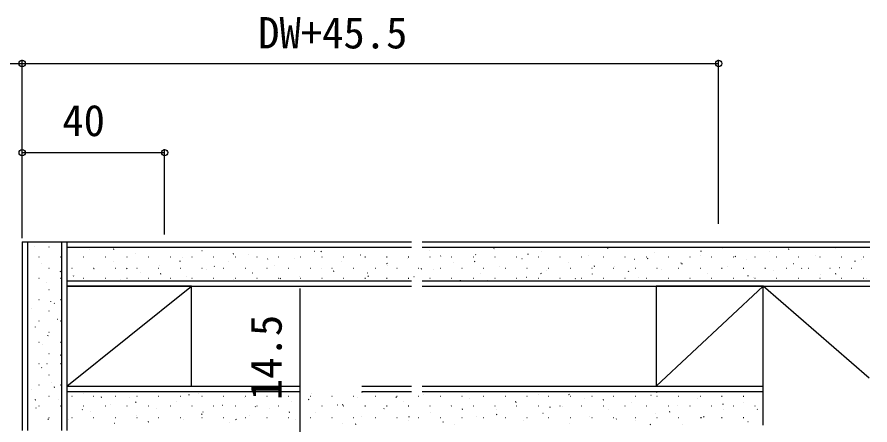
# Model space of a CAD drawing. Units: millimetres, scale not verified. Extents: x -700 to 700, y -1070 to 1067.
# Drawn here: x -202.5 to 36.9, y 192.3 to 306.7 of the extents above; entities that cross this region are included whole.
import ezdxf
from ezdxf.enums import TextEntityAlignment as Align

# ---------------------------------------------------------------- set-up
doc = ezdxf.new("R2010")
doc.units = ezdxf.units.MM
doc.header["$LTSCALE"] = 6
doc.layers.add('0-6_YKK_D', color=6, linetype='Continuous')
doc.layers.add('0-8_YSS_K', color=3, linetype='Continuous')
doc.styles.add('ＭＳ ゴシック', font='')
doc.styles.get('ＭＳ ゴシック').set_extended_font_data('MS Gothic')

msp = doc.modelspace()

# ---------------------------------------------------------------- linework, layer by layer
at = {"layer": '0-6_YKK_D'}
for p, q in [((-201.072, 244.7), (-201.072, 294.7)), ((-5.572, 248.7), (-5.572, 294.7)), ((-451.572, 293.7), (-201.072, 293.7)), ((-201.072, 293.7), (-5.572, 293.7)), ((-201.072, 245.7), (-201.072, 269.7)), ((-201.072, 268.7), (-161.072, 268.7)), ((-161.072, 245.7), (-161.072, 269.7))]:
    msp.add_line(p, q, dxfattribs=at)
msp.add_lwpolyline([(-123.072, 176.2), (-123.072, 190.7), (-123.072, 230.6)], dxfattribs=at)
for centre in [(-201.072, 293.7), (-201.072, 293.7), (-5.572, 293.7), (-201.072, 268.7), (-161.072, 268.7)]:
    msp.add_circle(centre, 0.875, dxfattribs=at)
at = {"layer": '0-8_YSS_K'}
for p, q in [((-201.072, 243.7), (-201.072, 190.7)), ((-201.072, 243.7), (-188.572, 243.7)), ((-199.572, 243.7), (-199.572, 190.7)), ((-199.572, 242.229), (-199.559, 242.229)), ((-197.504, 242.451), (-197.485, 242.458)), ((-193.579, 242.229), (-193.479, 242.229)), ((-190.072, 243.7), (-190.072, 190.7)), ((-188.572, 243.7), (-91.764, 243.7)), ((-188.572, 243.7), (-188.572, 190.7)), ((-188.572, 242.2), (-91.764, 242.2)), ((-132.086, 242.149), (-132.067, 242.156)), ((-88.764, 243.7), (36.928, 243.7)), ((-88.764, 242.2), (36.928, 242.2)), ((-68.191, 242.048), (-68.172, 242.054)), ((-36.668, 241.847), (-36.649, 241.854)), ((-4.391, 241.913), (-4.372, 241.92)), ((-196.429, 239.479), (-196.329, 239.479)), ((-190.349, 239.479), (-190.249, 239.479)), ((-183.869, 239.479), (-183.769, 239.479)), ((-182.208, 241.446), (-182.189, 241.452)), ((-177.789, 239.479), (-177.689, 239.479)), ((-175.417, 241.594), (-175.251, 241.705)), ((-171.709, 239.479), (-171.609, 239.479)), ((-169.189, 240.374), (-169.171, 240.38)), ((-165.629, 239.479), (-165.529, 239.479)), ((-159.549, 239.479), (-159.449, 239.479)), ((-153.469, 239.479), (-153.369, 239.479)), ((-150.59, 241.278), (-150.572, 241.285)), ((-147.389, 239.479), (-147.289, 239.479)), ((-141.84, 240.312), (-141.673, 240.423)), ((-141.309, 239.479), (-141.209, 239.479)), ((-137.572, 240.206), (-137.553, 240.213)), ((-135.229, 239.479), (-135.129, 239.479)), ((-129.149, 239.479), (-129.049, 239.479)), ((-123.069, 239.479), (-122.969, 239.479)), ((-119.067, 241.077), (-119.048, 241.084)), ((-117.251, 240.916), (-117.084, 241.027)), ((-116.989, 239.479), (-116.889, 239.479)), ((-110.909, 239.479), (-110.809, 239.479)), ((-106.049, 240.005), (-106.03, 240.012)), ((-104.829, 239.479), (-104.729, 239.479)), ((-98.749, 239.479), (-98.649, 239.479)), ((-92.669, 239.479), (-92.569, 239.479)), ((-86.79, 241.143), (-86.771, 241.15)), ((-86.589, 239.479), (-86.489, 239.479)), ((-83.673, 239.634), (-83.506, 239.744)), ((-80.509, 239.479), (-80.409, 239.479)), ((-74.429, 239.479), (-74.329, 239.479)), ((-73.771, 240.072), (-73.753, 240.078)), ((-68.689, 241.716), (-68.522, 241.826)), ((-68.349, 239.479), (-68.249, 239.479)), ((-62.269, 239.479), (-62.169, 239.479)), ((-59.084, 240.238), (-58.917, 240.348)), ((-56.189, 239.479), (-56.089, 239.479)), ((-55.173, 240.976), (-55.154, 240.983)), ((-50.109, 239.479), (-50.009, 239.479)), ((-44.029, 239.479), (-43.929, 239.479)), ((-42.154, 239.904), (-42.135, 239.911)), ((-37.949, 239.479), (-37.849, 239.479)), ((-31.869, 239.479), (-31.769, 239.479)), ((-25.789, 239.479), (-25.689, 239.479)), ((-23.649, 240.775), (-23.631, 240.782)), ((-19.709, 239.479), (-19.609, 239.479)), ((-13.629, 239.479), (-13.529, 239.479)), ((-10.631, 239.703), (-10.612, 239.71)), ((-10.523, 241.038), (-10.356, 241.148)), ((-7.549, 239.479), (-7.449, 239.479)), ((-1.469, 239.479), (-1.369, 239.479)), ((-0.917, 239.56), (-0.75, 239.67)), ((4.611, 239.479), (4.711, 239.479)), ((8.628, 240.841), (8.647, 240.848)), ((10.691, 239.479), (10.791, 239.479)), ((14.067, 241.642), (14.233, 241.752)), ((16.771, 239.479), (16.871, 239.479)), ((21.646, 239.769), (21.665, 239.776)), ((22.851, 239.479), (22.951, 239.479)), ((27.227, 241.746), (27.246, 241.752)), ((28.931, 239.479), (29.031, 239.479)), ((35.011, 239.479), (35.111, 239.479)), ((-195.552, 237.46), (-195.533, 237.467)), ((-188.448, 239.236), (-188.429, 239.242)), ((-175.43, 238.164), (-175.411, 238.171)), ((-162.411, 237.092), (-162.392, 237.099)), ((-156.824, 238.23), (-156.657, 238.341)), ((-156.171, 239.302), (-156.152, 239.309)), ((-143.152, 238.23), (-143.134, 238.237)), ((-132.234, 238.834), (-132.068, 238.945)), ((-130.134, 237.158), (-130.115, 237.165)), ((-124.553, 239.134), (-124.535, 239.141)), ((-111.535, 238.063), (-111.516, 238.069)), ((-98.657, 237.552), (-98.49, 237.662)), ((-93.03, 238.934), (-93.011, 238.94)), ((-80.012, 237.862), (-79.993, 237.868)), ((-74.068, 238.156), (-73.901, 238.266)), ((-60.753, 239), (-60.734, 239.006)), ((-47.734, 237.928), (-47.716, 237.935)), ((-29.136, 238.832), (-29.117, 238.839)), ((-25.506, 238.955), (-25.34, 239.066)), ((-16.117, 237.76), (-16.098, 237.767)), ((-15.901, 237.478), (-15.734, 237.588)), ((2.388, 238.631), (2.406, 238.638)), ((15.406, 237.56), (15.425, 237.566)), ((32.66, 238.277), (32.827, 238.388)), ((34.665, 238.698), (34.684, 238.704)), ((-199.572, 236.249), (-199.559, 236.249)), ((-193.579, 236.249), (-193.479, 236.249)), ((-190.369, 235.348), (-190.202, 235.459)), ((-187.099, 236.249), (-186.999, 236.249)), ((-181.019, 236.249), (-180.919, 236.249)), ((-180.916, 236.221), (-180.897, 236.228)), ((-174.939, 236.249), (-174.839, 236.249)), ((-171.808, 236.148), (-171.641, 236.258)), ((-168.859, 236.249), (-168.759, 236.249)), ((-167.897, 235.149), (-167.879, 235.156)), ((-162.779, 236.249), (-162.679, 236.249)), ((-162.202, 234.67), (-162.035, 234.781)), ((-156.699, 236.249), (-156.599, 236.249)), ((-150.619, 236.249), (-150.519, 236.249)), ((-149.393, 236.02), (-149.374, 236.027)), ((-147.218, 236.752), (-147.052, 236.863)), ((-144.539, 236.249), (-144.439, 236.249)), ((-138.459, 236.249), (-138.359, 236.249)), ((-136.374, 234.949), (-136.355, 234.955)), ((-132.379, 236.249), (-132.279, 236.249)), ((-126.299, 236.249), (-126.199, 236.249)), ((-120.219, 236.249), (-120.119, 236.249)), ((-117.115, 236.086), (-117.097, 236.093)), ((-114.139, 236.249), (-114.039, 236.249)), ((-113.641, 235.47), (-113.474, 235.58)), ((-108.059, 236.249), (-107.959, 236.249)), ((-104.097, 235.015), (-104.078, 235.021)), ((-101.979, 236.249), (-101.879, 236.249)), ((-98.516, 236.991), (-98.498, 236.997)), ((-95.899, 236.249), (-95.799, 236.249)), ((-89.819, 236.249), (-89.719, 236.249)), ((-89.052, 236.074), (-88.885, 236.184)), ((-85.498, 235.919), (-85.479, 235.926)), ((-83.739, 236.249), (-83.639, 236.249)), ((-77.659, 236.249), (-77.559, 236.249)), ((-72.479, 234.847), (-72.461, 234.854)), ((-71.579, 236.249), (-71.479, 236.249)), ((-66.993, 236.79), (-66.974, 236.797)), ((-65.499, 236.249), (-65.399, 236.249)), ((-59.419, 236.249), (-59.319, 236.249)), ((-55.474, 234.791), (-55.307, 234.902)), ((-53.975, 235.718), (-53.956, 235.725)), ((-53.339, 236.249), (-53.239, 236.249)), ((-47.259, 236.249), (-47.159, 236.249)), ((-41.179, 236.249), (-41.079, 236.249)), ((-40.956, 234.646), (-40.937, 234.653)), ((-40.49, 236.873), (-40.324, 236.984)), ((-35.099, 236.249), (-34.999, 236.249)), ((-34.716, 236.856), (-34.697, 236.863)), ((-30.885, 235.395), (-30.718, 235.506)), ((-29.019, 236.249), (-28.919, 236.249)), ((-22.939, 236.249), (-22.839, 236.249)), ((-21.697, 235.784), (-21.679, 235.791)), ((-16.859, 236.249), (-16.759, 236.249)), ((-10.779, 236.249), (-10.679, 236.249)), ((-8.679, 234.712), (-8.66, 234.719)), ((-4.699, 236.249), (-4.599, 236.249)), ((-3.099, 236.689), (-3.08, 236.695)), ((1.381, 236.249), (1.481, 236.249)), ((7.461, 236.249), (7.561, 236.249)), ((9.92, 235.617), (9.939, 235.623)), ((13.541, 236.249), (13.641, 236.249)), ((17.676, 236.195), (17.843, 236.306)), ((19.621, 236.249), (19.721, 236.249)), ((25.701, 236.249), (25.801, 236.249)), ((27.282, 234.717), (27.449, 234.828)), ((28.425, 236.488), (28.443, 236.494)), ((31.781, 236.249), (31.881, 236.249)), ((-196.429, 233.499), (-196.329, 233.499)), ((-190.349, 233.499), (-190.249, 233.499)), ((-188.572, 232.7), (-91.764, 232.7)), ((-186.791, 234.066), (-186.625, 234.176)), ((-186.496, 234.245), (-186.477, 234.252)), ((-183.869, 233.499), (-183.769, 233.499)), ((-177.789, 233.499), (-177.689, 233.499)), ((-173.478, 233.173), (-173.459, 233.18)), ((-171.709, 233.499), (-171.609, 233.499)), ((-165.629, 233.499), (-165.529, 233.499)), ((-159.549, 233.499), (-159.449, 233.499)), ((-154.879, 234.078), (-154.86, 234.084)), ((-153.469, 233.499), (-153.369, 233.499)), ((-147.389, 233.499), (-147.289, 233.499)), ((-141.86, 233.006), (-141.842, 233.012)), ((-141.309, 233.499), (-141.209, 233.499)), ((-135.229, 233.499), (-135.129, 233.499)), ((-129.149, 233.499), (-129.049, 233.499)), ((-128.625, 233.388), (-128.458, 233.498)), ((-123.356, 233.877), (-123.337, 233.883)), ((-123.069, 233.499), (-122.969, 233.499)), ((-116.989, 233.499), (-116.889, 233.499)), ((-110.909, 233.499), (-110.809, 233.499)), ((-110.337, 232.805), (-110.318, 232.812)), ((-104.829, 233.499), (-104.729, 233.499)), ((-104.036, 233.992), (-103.869, 234.102)), ((-98.749, 233.499), (-98.649, 233.499)), ((-92.669, 233.499), (-92.569, 233.499)), ((-91.078, 233.943), (-91.06, 233.95)), ((-88.764, 232.7), (36.928, 232.7)), ((-86.589, 233.499), (-86.489, 233.499)), ((-80.509, 233.499), (-80.409, 233.499)), ((-78.06, 232.871), (-78.041, 232.878)), ((-74.429, 233.499), (-74.329, 233.499)), ((-70.458, 232.709), (-70.291, 232.82)), ((-68.349, 233.499), (-68.249, 233.499)), ((-62.269, 233.499), (-62.169, 233.499)), ((-59.461, 233.775), (-59.442, 233.782)), ((-56.189, 233.499), (-56.089, 233.499)), ((-50.109, 233.499), (-50.009, 233.499)), ((-46.442, 232.704), (-46.424, 232.71)), ((-45.869, 233.313), (-45.702, 233.424)), ((-44.029, 233.499), (-43.929, 233.499)), ((-37.949, 233.499), (-37.849, 233.499)), ((-31.869, 233.499), (-31.769, 233.499)), ((-27.938, 233.575), (-27.919, 233.581)), ((-25.789, 233.499), (-25.689, 233.499)), ((-19.709, 233.499), (-19.609, 233.499)), ((-13.629, 233.499), (-13.529, 233.499)), ((-7.549, 233.499), (-7.449, 233.499)), ((-1.469, 233.499), (-1.369, 233.499)), ((2.693, 234.113), (2.859, 234.224)), ((4.34, 233.641), (4.358, 233.647)), ((4.611, 233.499), (4.711, 233.499)), ((10.691, 233.499), (10.791, 233.499)), ((12.396, 232.7), (12.465, 232.746)), ((16.771, 233.499), (16.871, 233.499)), ((22.851, 233.499), (22.951, 233.499)), ((22.938, 234.545), (22.957, 234.552)), ((28.931, 233.499), (29.031, 233.499)), ((35.011, 233.499), (35.111, 233.499)), ((35.957, 233.473), (35.976, 233.48)), ((-199.572, 230.269), (-199.559, 230.269)), ((-194.26, 232.236), (-194.241, 232.243)), ((-193.579, 230.269), (-193.479, 230.269)), ((-188.572, 231.2), (-91.764, 231.2)), ((-188.572, 203.2), (-153.572, 231.2)), ((-188.572, 231.2), (-188.572, 203.2)), ((-88.764, 231.2), (36.928, 231.2)), ((-23.072, 203.2), (6.928, 231.2)), ((6.928, 231.2), (36.707, 231.2)), ((36.707, 205.381), (6.928, 231.2)), ((6.928, 203.2), (6.928, 231.2)), ((-196.429, 227.519), (-196.329, 227.519)), ((-190.349, 227.519), (-190.249, 227.519)), ((-193.062, 226.978), (-193.043, 226.985)), ((-192.138, 226.342), (-191.971, 226.452)), ((-199.572, 224.289), (-199.559, 224.289)), ((-198.548, 225.036), (-198.529, 225.042)), ((-193.579, 224.289), (-193.479, 224.289)), ((-196.429, 221.539), (-196.329, 221.539)), ((-191.11, 221.988), (-191.091, 221.994)), ((-190.349, 221.539), (-190.249, 221.539)), ((-199.572, 218.309), (-199.559, 218.309)), ((-197.35, 219.778), (-197.332, 219.785)), ((-193.579, 218.309), (-193.479, 218.309)), ((-196.429, 215.559), (-196.329, 215.559)), ((-193.907, 217.336), (-193.74, 217.446)), ((-190.349, 215.559), (-190.249, 215.559)), ((-195.398, 214.787), (-195.38, 214.794)), ((-199.572, 212.329), (-199.559, 212.329)), ((-193.579, 212.329), (-193.479, 212.329)), ((-190.297, 211.889), (-190.13, 212)), ((-196.429, 209.579), (-196.329, 209.579)), ((-195.676, 208.329), (-195.509, 208.44)), ((-194.106, 209.563), (-194.088, 209.569)), ((-190.349, 209.579), (-190.249, 209.579)), ((-199.572, 206.349), (-199.559, 206.349)), ((-193.579, 206.349), (-193.479, 206.349)), ((-196.429, 203.599), (-196.329, 203.599)), ((-192.909, 204.305), (-192.89, 204.312)), ((-190.349, 203.599), (-190.249, 203.599)), ((-198.395, 202.362), (-198.376, 202.369)), ((-192.066, 202.883), (-191.899, 202.993)), ((-188.572, 203.2), (-123.072, 203.2)), ((-188.572, 203.2), (-153.572, 203.2)), ((-188.572, 203.2), (-188.572, 190.7)), ((-188.572, 201.7), (-123.072, 201.7)), ((-151.576, 201.156), (-151.557, 201.162)), ((-105.732, 201.526), (-105.566, 201.637)), ((-105.7, 203.2), (-91.764, 203.2)), ((-105.7, 201.7), (-91.764, 201.7)), ((-88.764, 203.2), (6.928, 203.2)), ((-88.764, 201.7), (6.928, 201.7)), ((-22.977, 201.452), (-22.81, 201.562)), ((-6.036, 201.557), (-6.017, 201.564)), ((6.928, 192.2), (6.928, 203.2)), ((-199.572, 200.369), (-199.559, 200.369)), ((-197.444, 199.323), (-197.278, 199.433)), ((-193.579, 200.369), (-193.479, 200.369)), ((-190.957, 199.314), (-190.938, 199.321)), ((-187.099, 200.369), (-186.999, 200.369)), ((-183.853, 201.09), (-183.834, 201.096)), ((-181.019, 200.369), (-180.919, 200.369)), ((-178.883, 200.123), (-178.716, 200.233)), ((-174.939, 200.369), (-174.839, 200.369)), ((-170.835, 200.018), (-170.816, 200.024)), ((-169.278, 198.645), (-169.111, 198.755)), ((-168.859, 200.369), (-168.759, 200.369)), ((-162.779, 200.369), (-162.679, 200.369)), ((-157.816, 198.946), (-157.797, 198.953)), ((-156.699, 200.369), (-156.599, 200.369)), ((-154.294, 200.727), (-154.127, 200.837)), ((-150.619, 200.369), (-150.519, 200.369)), ((-144.539, 200.369), (-144.439, 200.369)), ((-138.557, 200.084), (-138.539, 200.091)), ((-138.459, 200.369), (-138.359, 200.369)), ((-132.379, 200.369), (-132.279, 200.369)), ((-126.299, 200.369), (-126.199, 200.369)), ((-125.539, 199.012), (-125.52, 199.019)), ((-120.716, 199.444), (-120.55, 199.555)), ((-120.219, 200.369), (-120.119, 200.369)), ((-119.958, 200.988), (-119.94, 200.995)), ((-114.139, 200.369), (-114.039, 200.369)), ((-108.059, 200.369), (-107.959, 200.369)), ((-106.94, 199.916), (-106.921, 199.923)), ((-101.979, 200.369), (-101.879, 200.369)), ((-96.127, 200.048), (-95.96, 200.159)), ((-95.899, 200.369), (-95.799, 200.369)), ((-93.921, 198.845), (-93.903, 198.851)), ((-89.819, 200.369), (-89.719, 200.369)), ((-88.435, 200.787), (-88.416, 200.794)), ((-83.739, 200.369), (-83.639, 200.369)), ((-77.659, 200.369), (-77.559, 200.369)), ((-75.417, 199.716), (-75.398, 199.722)), ((-71.579, 200.369), (-71.479, 200.369)), ((-65.499, 200.369), (-65.399, 200.369)), ((-62.55, 198.766), (-62.383, 198.876)), ((-59.419, 200.369), (-59.319, 200.369)), ((-56.158, 200.854), (-56.139, 200.86)), ((-53.339, 200.369), (-53.239, 200.369)), ((-47.566, 200.848), (-47.399, 200.958)), ((-47.259, 200.369), (-47.159, 200.369)), ((-43.139, 199.782), (-43.121, 199.788)), ((-41.179, 200.369), (-41.079, 200.369)), ((-37.96, 199.37), (-37.794, 199.48)), ((-35.099, 200.369), (-34.999, 200.369)), ((-29.019, 200.369), (-28.919, 200.369)), ((-24.541, 200.686), (-24.522, 200.693)), ((-22.939, 200.369), (-22.839, 200.369)), ((-16.859, 200.369), (-16.759, 200.369)), ((-11.522, 199.614), (-11.503, 199.621)), ((-10.779, 200.369), (-10.679, 200.369)), ((-4.699, 200.369), (-4.599, 200.369)), ((1.381, 200.369), (1.481, 200.369)), ((-197.197, 197.105), (-197.178, 197.111)), ((-196.429, 197.619), (-196.329, 197.619)), ((-190.349, 197.619), (-190.249, 197.619)), ((-184.262, 196.563), (-184.095, 196.673)), ((-183.869, 197.619), (-183.769, 197.619)), ((-177.789, 197.619), (-177.689, 197.619)), ((-176.321, 198.075), (-176.302, 198.082)), ((-171.709, 197.619), (-171.609, 197.619)), ((-165.629, 197.619), (-165.529, 197.619)), ((-163.302, 197.003), (-163.283, 197.01)), ((-159.549, 197.619), (-159.449, 197.619)), ((-153.469, 197.619), (-153.369, 197.619)), ((-147.389, 197.619), (-147.289, 197.619)), ((-144.798, 197.874), (-144.779, 197.881)), ((-141.309, 197.619), (-141.209, 197.619)), ((-135.7, 197.362), (-135.534, 197.473)), ((-135.229, 197.619), (-135.129, 197.619)), ((-131.779, 196.802), (-131.76, 196.809)), ((-129.149, 197.619), (-129.049, 197.619)), ((-123.069, 197.619), (-122.969, 197.619)), ((-116.989, 197.619), (-116.889, 197.619)), ((-112.52, 197.94), (-112.502, 197.947)), ((-111.111, 197.966), (-110.944, 198.077)), ((-110.909, 197.619), (-110.809, 197.619)), ((-104.829, 197.619), (-104.729, 197.619)), ((-99.502, 196.869), (-99.483, 196.875)), ((-98.749, 197.619), (-98.649, 197.619)), ((-92.669, 197.619), (-92.569, 197.619)), ((-86.589, 197.619), (-86.489, 197.619)), ((-80.903, 197.773), (-80.884, 197.78)), ((-80.509, 197.619), (-80.409, 197.619)), ((-77.534, 196.684), (-77.367, 196.794)), ((-74.429, 197.619), (-74.329, 197.619)), ((-68.349, 197.619), (-68.249, 197.619)), ((-67.884, 196.701), (-67.866, 196.708)), ((-62.398, 198.644), (-62.379, 198.65)), ((-62.269, 197.619), (-62.169, 197.619)), ((-56.189, 197.619), (-56.089, 197.619)), ((-52.944, 197.288), (-52.778, 197.398)), ((-50.109, 197.619), (-50.009, 197.619)), ((-49.38, 197.572), (-49.361, 197.579)), ((-44.029, 197.619), (-43.929, 197.619)), ((-37.949, 197.619), (-37.849, 197.619)), ((-36.361, 196.5), (-36.342, 196.507)), ((-31.869, 197.619), (-31.769, 197.619)), ((-30.121, 198.71), (-30.102, 198.717)), ((-25.789, 197.619), (-25.689, 197.619)), ((-19.709, 197.619), (-19.609, 197.619)), ((-17.102, 197.638), (-17.084, 197.645)), ((-13.629, 197.619), (-13.529, 197.619)), ((-7.549, 197.619), (-7.449, 197.619)), ((-4.383, 198.088), (-4.216, 198.198)), ((-4.084, 196.566), (-4.065, 196.573)), ((-1.469, 197.619), (-1.369, 197.619)), ((1.496, 198.542), (1.515, 198.549)), ((4.611, 197.619), (4.711, 197.619)), ((5.222, 196.61), (5.389, 196.72)), ((-199.572, 194.389), (-199.559, 194.389)), ((-193.835, 193.876), (-193.668, 193.987)), ((-193.579, 194.389), (-193.479, 194.389)), ((-187.099, 194.389), (-186.999, 194.389)), ((-181.901, 196.099), (-181.882, 196.106)), ((-181.019, 194.389), (-180.919, 194.389)), ((-174.939, 194.389), (-174.839, 194.389)), ((-168.883, 195.027), (-168.864, 195.034)), ((-168.859, 194.389), (-168.759, 194.389)), ((-162.779, 194.389), (-162.679, 194.389)), ((-156.699, 194.389), (-156.599, 194.389)), ((-155.864, 193.955), (-155.845, 193.962)), ((-150.684, 195.28), (-150.517, 195.391)), ((-150.619, 194.389), (-150.519, 194.389)), ((-150.284, 195.931), (-150.265, 195.938)), ((-144.539, 194.389), (-144.439, 194.389)), ((-138.459, 194.389), (-138.359, 194.389)), ((-137.265, 194.86), (-137.246, 194.866)), ((-132.379, 194.389), (-132.279, 194.389)), ((-126.299, 194.389), (-126.199, 194.389)), ((-126.095, 195.884), (-125.928, 195.995)), ((-120.219, 194.389), (-120.119, 194.389)), ((-118.761, 195.731), (-118.742, 195.737)), ((-114.139, 194.389), (-114.039, 194.389)), ((-108.059, 194.389), (-107.959, 194.389)), ((-105.742, 194.659), (-105.723, 194.665)), ((-101.979, 194.389), (-101.879, 194.389)), ((-95.899, 194.389), (-95.799, 194.389)), ((-92.517, 194.602), (-92.351, 194.712)), ((-89.819, 194.389), (-89.719, 194.389)), ((-86.483, 195.797), (-86.465, 195.803)), ((-83.739, 194.389), (-83.639, 194.389)), ((-77.659, 194.389), (-77.559, 194.389)), ((-73.465, 194.725), (-73.446, 194.732)), ((-71.579, 194.389), (-71.479, 194.389)), ((-67.928, 195.206), (-67.761, 195.316)), ((-65.499, 194.389), (-65.399, 194.389)), ((-59.419, 194.389), (-59.319, 194.389)), ((-54.866, 195.629), (-54.847, 195.636)), ((-53.339, 194.389), (-53.239, 194.389)), ((-47.259, 194.389), (-47.159, 194.389)), ((-41.847, 194.557), (-41.829, 194.564)), ((-41.179, 194.389), (-41.079, 194.389)), ((-35.099, 194.389), (-34.999, 194.389)), ((-34.351, 193.924), (-34.184, 194.034)), ((-29.019, 194.389), (-28.919, 194.389)), ((-23.343, 195.428), (-23.324, 195.435)), ((-22.939, 194.389), (-22.839, 194.389)), ((-19.367, 196.006), (-19.2, 196.116)), ((-16.859, 194.389), (-16.759, 194.389)), ((-10.779, 194.389), (-10.679, 194.389)), ((-10.324, 194.357), (-10.305, 194.363)), ((-9.762, 194.528), (-9.595, 194.638)), ((-4.699, 194.389), (-4.599, 194.389)), ((1.381, 194.389), (1.481, 194.389)), ((-188.142, 193.889), (-188.123, 193.896)), ((-175.123, 192.817), (-175.104, 192.824)), ((-165.668, 193.198), (-165.501, 193.309)), ((-142.846, 192.883), (-142.827, 192.89)), ((-141.079, 193.802), (-140.912, 193.913)), ((-124.247, 193.788), (-124.228, 193.794)), ((-111.228, 192.716), (-111.209, 192.723)), ((-107.501, 192.52), (-107.335, 192.63)), ((-92.724, 193.587), (-92.705, 193.594)), ((-82.912, 193.124), (-82.745, 193.234)), ((-79.705, 192.515), (-79.686, 192.522)), ((-60.446, 193.653), (-60.428, 193.66)), ((-47.428, 192.581), (-47.409, 192.588)), ((-28.829, 193.486), (-28.81, 193.492)), ((-24.745, 192.446), (-24.579, 192.556)), ((-15.81, 192.414), (-15.792, 192.42)), ((2.694, 193.285), (2.713, 193.291))]:
    msp.add_line(p, q, dxfattribs=at)
msp.add_lwpolyline([(-153.572, 203.2), (-153.572, 231.2), (-188.572, 231.2)], dxfattribs=at)
msp.add_lwpolyline([(6.928, 203.2), (6.928, 231.2), (-23.072, 231.2), (-23.072, 203.2)], close=True, dxfattribs=at)

# ---------------------------------------------------------------- texts
at = {"layer": '0-6_YKK_D', "style": 'ＭＳ ゴシック'}
for s, p in [('DW+45.5', (-134.822, 295.3)), ('40', (-189.8, 270.7))]:
    msp.add_text(s, height=8.798, dxfattribs=at).set_placement(p, align=Align.BOTTOM_LEFT)
msp.add_text('14.5', height=8.798, rotation=90, dxfattribs=at).set_placement((-125.572, 199.259), align=Align.BOTTOM_LEFT)

doc.saveas('drawing.dxf')
